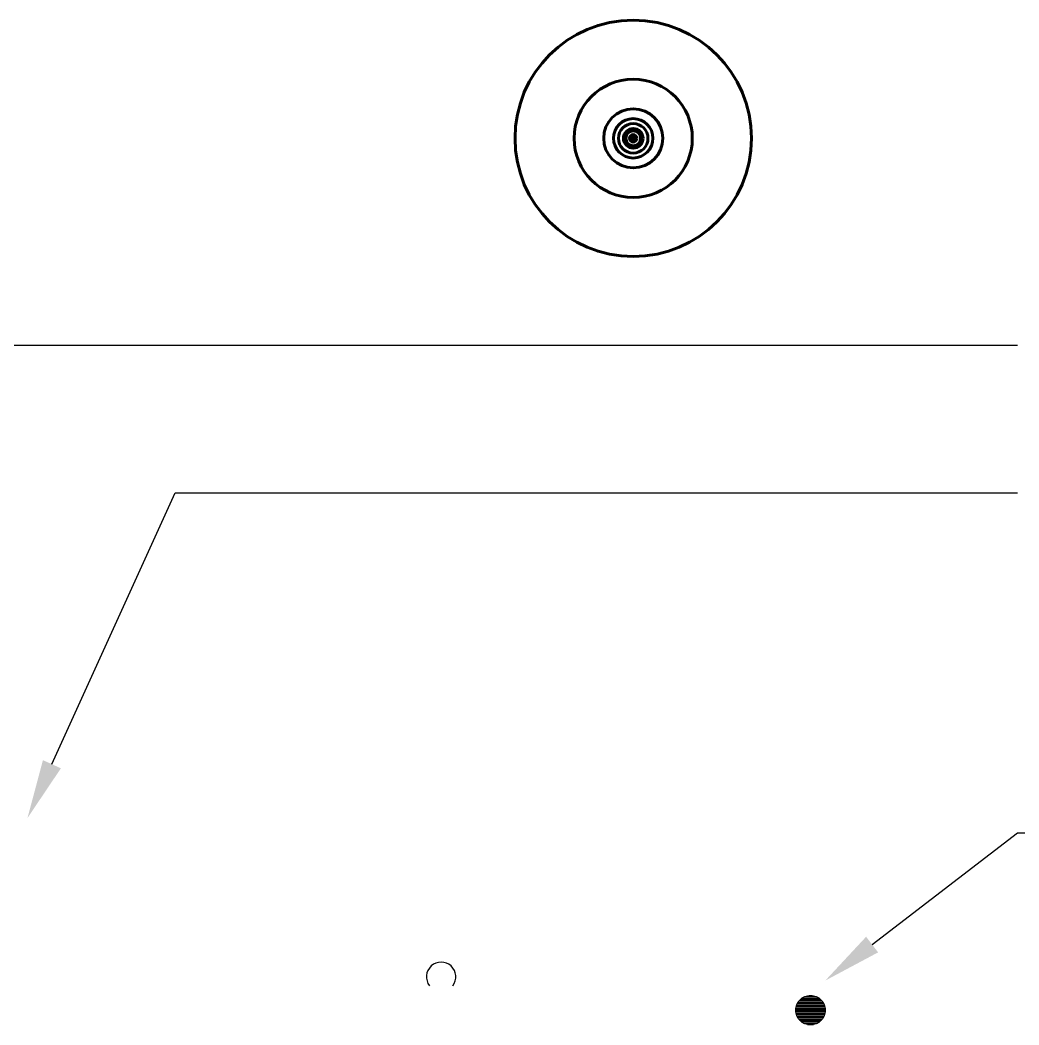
# Model space of a CAD drawing. Extents: x -3637 to 1666, y -2593 to 1817.
# Drawn here: x -2516.5 to -2313.7, y 730.7 to 934.7 of the extents above; entities that cross this region are included whole.
import ezdxf

# ---------------------------------------------------------------- set-up
doc = ezdxf.new("R2010")
doc.units = 0
doc.header["$LTSCALE"] = 36
doc.header["$MEASUREMENT"] = 0
doc.linetypes.add('VENT', pattern=[0.3, 0.2, -0.1])
for name, color, linetype in [('G-ANNO-TEXT', 70, 'Continuous'), ('P-GV-N @ 96', 3, 'VENT'), ('P-NDCW-N @ 96', 4, 'Continuous')]:
    doc.layers.add(name, color=color, linetype=linetype)
for name, color, linetype, lineweight in [('P-STRM-N', 2, 'Continuous', 60), ('P-STRM-N @ 1 (1)', 2, 'Continuous', 60), ('P-STRM-N @ 1 (2)', 2, 'Continuous', 60), ('P-STRM-N @ 12', 2, 'Continuous', 60), ('P-STRM-N @ 128', 2, 'Continuous', 60), ('P-STRM-N @ 16', 2, 'Continuous', 60), ('P-STRM-N @ 192', 2, 'Continuous', 60), ('P-STRM-N @ 2', 2, 'Continuous', 60), ('P-STRM-N @ 24', 2, 'Continuous', 60), ('P-STRM-N @ 384', 2, 'Continuous', 60), ('P-STRM-N @ 4', 2, 'Continuous', 60), ('P-STRM-N @ 48', 2, 'Continuous', 60), ('P-STRM-N @ 64', 2, 'Continuous', 60), ('P-STRM-N @ 768', 2, 'Continuous', 60), ('P-STRM-N @ 8', 2, 'Continuous', 60), ('P-STRM-N @ 96', 2, 'Continuous', 60)]:
    doc.layers.add(name, color=color, linetype=linetype, lineweight=lineweight)

# ---------------------------------------------------------------- blocks, each defined once
blk = doc.blocks.new('*U7')
blk.add_circle((0, 0), 0.03125)
blk = doc.blocks.new('*U867')
at = {"layer": 'P-STRM-N @ 1 (1)'}
blk.add_blockref('*U7', (-2392, 910.74), dxfattribs=at)
at = {"layer": 'P-STRM-N @ 1 (2)'}
blk.add_blockref('*U7', (-2392, 910.74), dxfattribs=at)
at = {"layer": 'P-STRM-N @ 12', "xscale": 12, "yscale": 12, "zscale": 12}
blk.add_blockref('*U7', (-2392, 910.74), dxfattribs=at)
at = {"layer": 'P-STRM-N @ 128', "xscale": 128, "yscale": 128, "zscale": 128}
blk.add_blockref('*U7', (-2392, 910.74), dxfattribs=at)
at = {"layer": 'P-STRM-N @ 16', "xscale": 16, "yscale": 16, "zscale": 16}
blk.add_blockref('*U7', (-2392, 910.74), dxfattribs=at)
at = {"layer": 'P-STRM-N @ 192', "xscale": 192, "yscale": 192, "zscale": 192}
blk.add_blockref('*U7', (-2392, 910.74), dxfattribs=at)
at = {"layer": 'P-STRM-N @ 2', "xscale": 2, "yscale": 2, "zscale": 2}
blk.add_blockref('*U7', (-2392, 910.74), dxfattribs=at)
at = {"layer": 'P-STRM-N @ 24', "xscale": 24, "yscale": 24, "zscale": 24}
blk.add_blockref('*U7', (-2392, 910.74), dxfattribs=at)
at = {"layer": 'P-STRM-N @ 384', "xscale": 384, "yscale": 384, "zscale": 384}
blk.add_blockref('*U7', (-2392, 910.74), dxfattribs=at)
at = {"layer": 'P-STRM-N @ 4', "xscale": 4, "yscale": 4, "zscale": 4}
blk.add_blockref('*U7', (-2392, 910.74), dxfattribs=at)
at = {"layer": 'P-STRM-N @ 48', "xscale": 48, "yscale": 48, "zscale": 48}
blk.add_blockref('*U7', (-2392, 910.74), dxfattribs=at)
at = {"layer": 'P-STRM-N @ 64', "xscale": 64, "yscale": 64, "zscale": 64}
blk.add_blockref('*U7', (-2392, 910.74), dxfattribs=at)
at = {"layer": 'P-STRM-N @ 768', "xscale": 768, "yscale": 768, "zscale": 768}
blk.add_blockref('*U7', (-2392, 910.74), dxfattribs=at)
at = {"layer": 'P-STRM-N @ 8', "xscale": 8, "yscale": 8, "zscale": 8}
blk.add_blockref('*U7', (-2392, 910.74), dxfattribs=at)
at = {"layer": 'P-STRM-N @ 96', "xscale": 96, "yscale": 96, "zscale": 96}
blk.add_blockref('*U7', (-2392, 910.74), dxfattribs=at)
blk = doc.blocks.new('*U13')
at = {"linetype": 'Continuous'}
blk.add_arc((0, 0), 0.0311, 232.567, 127.433, dxfattribs=at)
blk = doc.blocks.new('*U25')
h = blk.add_hatch()
h.set_pattern_fill('ANSI31', color=256, scale=0.025, angle=135)
edge = h.paths.add_edge_path()
edge.add_arc((0, 0), 0.0313, 0, 360)
blk.add_circle((0, 0), 0.0312)

msp = doc.modelspace()

# ---------------------------------------------------------------- linework, layer by layer
at = {"layer": 'G-ANNO-TEXT'}
for points in [[(-2704.51, 847.23), (-2683, 868.74), (-2314, 868.74)], [(-2510.03, 783.67), (-2485, 838.74), (-2314, 838.74)], [(-2343.49, 747.06), (-2314, 769.74), (-2311, 769.74)]]:
    msp.add_lwpolyline(points, dxfattribs=at)
for points in [[(-2508.21, 782.84), (-2515, 772.74), (-2511.86, 784.49)], [(-2342.27, 745.47), (-2353, 739.74), (-2344.71, 748.64)]]:
    msp.add_solid(points, dxfattribs=at)

# ---------------------------------------------------------------- block references
at = {"layer": 'P-GV-N @ 96', "xscale": 96, "yscale": 96, "zscale": 96}
msp.add_blockref('*U25', (-2356, 733.74), dxfattribs=at)
at = {"layer": 'P-NDCW-N @ 96', "xscale": 96, "yscale": 96, "zscale": 96, "rotation": 89.99999999999999}
msp.add_blockref('*U13', (-2431, 740.5), dxfattribs=at)
at = {"layer": 'P-STRM-N'}
msp.add_blockref('*U867', (0, 0), dxfattribs=at)

doc.saveas('drawing.dxf')
